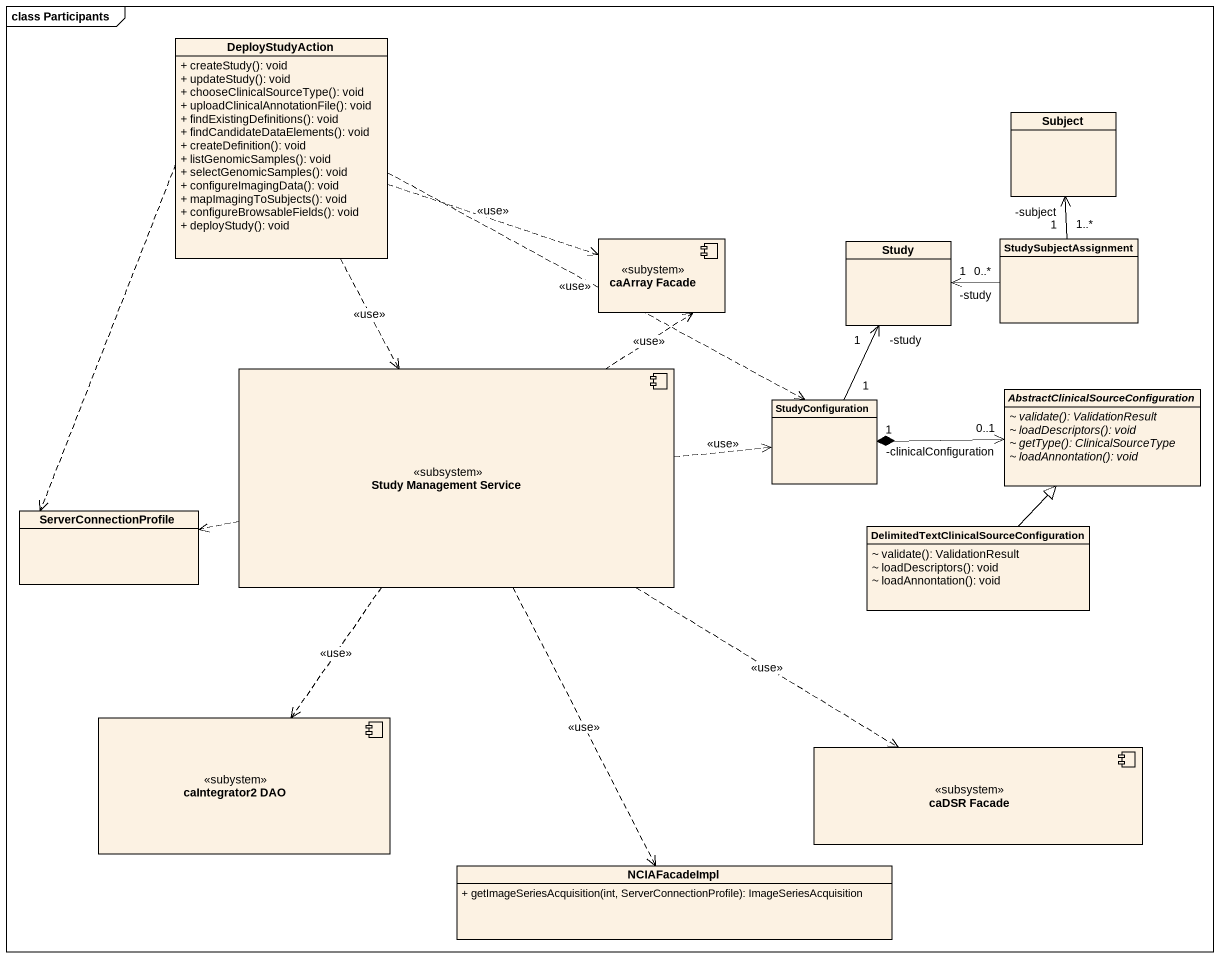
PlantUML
@startuml
mainframe class Participants
allowmixing
hide circle
hide empty members
skinparam classAttributeIconSize 0
class DeployStudyAction {
  + createStudy(): void
  + updateStudy(): void
  + chooseClinicalSourceType(): void
  + uploadClinicalAnnotationFile(): void
  + findExistingDefinitions(): void
  + findCandidateDataElements(): void
  + createDefinition(): void
  + listGenomicSamples(): void
  + selectGenomicSamples(): void
  + configureImagingData(): void
  + mapImagingToSubjects(): void
  + configureBrowsableFields(): void
  + deployStudy(): void
}
class Subject
component "caArray Facade" as caArray_Facade <<subystem>>
class Study
class StudySubjectAssignment
component "Study Management Service" as Study_Management_Service <<subsystem>>
abstract class "AbstractClinicalSourceConfiguration" as AbstractClinicalSourceConfig {
  {abstract} ~ validate(): ValidationResult
  {abstract} ~ loadDescriptors(): void
  {abstract} ~ getType(): ClinicalSourceType
  {abstract} ~ loadAnnontation(): void
}
class StudyConfiguration
class ServerConnectionProfile
class "DelimitedTextClinicalSourceConfiguration" as DelimitedTextClinicalSourceC {
  ~ validate(): ValidationResult
  ~ loadDescriptors(): void
  ~ loadAnnontation(): void
}
component "caIntegrator2 DAO" as caIntegrator2_DAO <<subystem>>
component "caDSR Facade" as caDSR_Facade <<subsystem>>
class NCIAFacadeImpl {
  + getImageSeriesAcquisition(int, ServerConnectionProfile): ImageSeriesAcquisition
}
DeployStudyAction .right.> caArray_Facade : <<use>>
DeployStudyAction ..> Study_Management_Service : <<use>>
DeployStudyAction .right.> StudyConfiguration : <<use>>
DeployStudyAction ..> ServerConnectionProfile
StudySubjectAssignment "1..*" -up-> "-subject\n1" Subject
StudySubjectAssignment "0..*" -left-> "-study\n1" Study
Study_Management_Service .up.> caArray_Facade : <<use>>
Study_Management_Service .right.> StudyConfiguration : <<use>>
Study_Management_Service .left.> ServerConnectionProfile
Study_Management_Service ..> caIntegrator2_DAO : <<use>>
Study_Management_Service ..> caDSR_Facade : <<use>>
Study_Management_Service ..> NCIAFacadeImpl : <<use>>
StudyConfiguration "1" -up-> "-study\n1" Study
StudyConfiguration "1" *-right-> "-clinicalConfiguration\n0..1" AbstractClinicalSourceConfig
DelimitedTextClinicalSourceC -up-|> AbstractClinicalSourceConfig
@enduml
